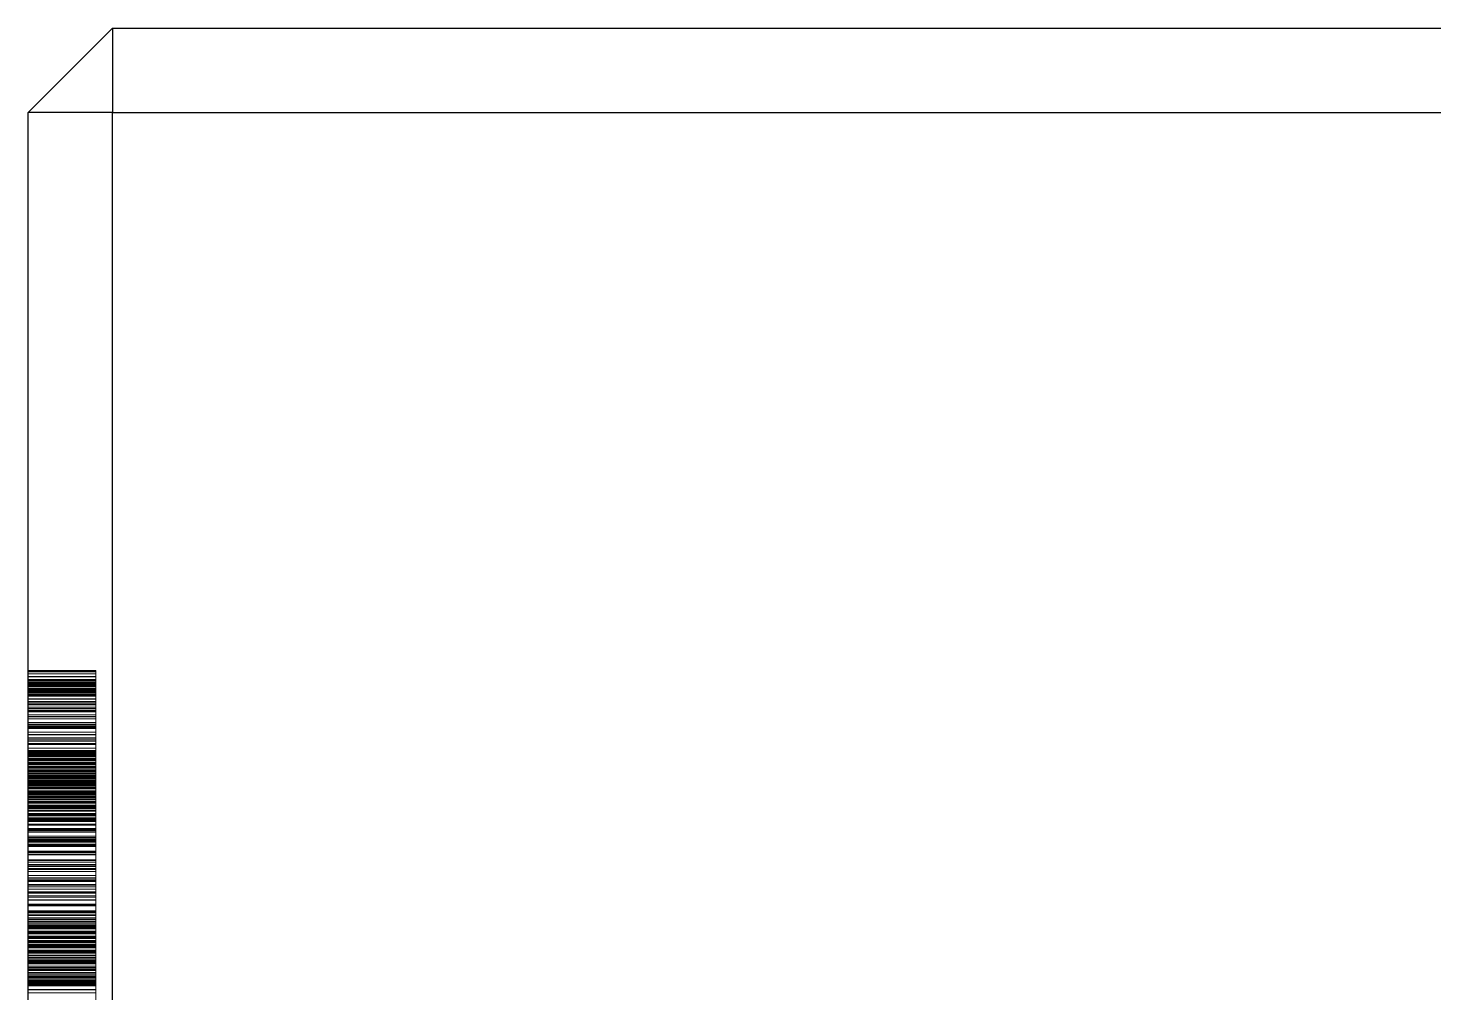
# Model space of a CAD drawing. Header units: millimetres. Extents: x 7 to 422, y 36 to 182.
# Drawn here: x 7 to 11.157, y 126.812 to 129.667 of the extents above; entities that cross this region are included whole.
import ezdxf

# ---------------------------------------------------------------- set-up
doc = ezdxf.new("R2010")
doc.units = ezdxf.units.MM
doc.header["$LTSCALE"] = 0.666667
doc.linetypes.add('DASHED', pattern=[1.524, 1.27, -0.254])
doc.layers.add('HIDDEN', color=7, linetype='DASHED', lineweight=13)
doc.layers.add('VISIBLE', color=7, linetype='CONTINUOUS', lineweight=25)

msp = doc.modelspace()

# ---------------------------------------------------------------- linework, layer by layer
at = {"layer": 'HIDDEN'}
for p, q in [((7, 127.76667), (7, 127.76548)), ((7, 127.76553), (7, 127.76667)), ((7, 127.76667), (7.2, 127.76667)), ((7, 127.76213), (7, 127.76553)), ((7, 127.76553), (7.2, 127.76553)), ((7, 127.76548), (7, 127.76191)), ((7, 127.76548), (7.2, 127.76548)), ((7, 127.75647), (7, 127.76213)), ((7, 127.76213), (7.2, 127.76213)), ((7, 127.76191), (7, 127.75596)), ((7, 127.76191), (7.2, 127.76191)), ((7, 127.74854), (7, 127.75647)), ((7, 127.75647), (7.2, 127.75647)), ((7, 127.75596), (7, 127.74763)), ((7, 127.75596), (7.2, 127.75596)), ((7, 127.73834), (7, 127.74854)), ((7, 127.74854), (7.2, 127.74854)), ((7, 127.74763), (7, 127.73693)), ((7, 127.74763), (7.2, 127.74763)), ((7.2, 127.76667), (7.2, 127.76553)), ((7.2, 127.76548), (7.2, 127.76667)), ((7.2, 127.76553), (7.2, 127.76213)), ((7.2, 127.76191), (7.2, 127.76548)), ((7.2, 127.76213), (7.2, 127.75647)), ((7.2, 127.75596), (7.2, 127.76191)), ((7.2, 127.75647), (7.2, 127.74854)), ((7.2, 127.74763), (7.2, 127.75596)), ((7.2, 127.74854), (7.2, 127.73834)), ((7.2, 127.73693), (7.2, 127.74763)), ((7, 127.73911), (7, 127.73795)), ((7, 127.73686), (7, 127.73911)), ((7, 127.73911), (7, 125.60437)), ((7, 127.70453), (7, 127.73911)), ((7, 127.73911), (7.2, 127.73911)), ((7, 127.72588), (7, 127.73834)), ((7, 127.73834), (7.2, 127.73834)), ((7, 127.73795), (7, 127.73444)), ((7, 127.73795), (7.2, 127.73795)), ((7, 127.73693), (7, 127.72384)), ((7, 127.73693), (7.2, 127.73693)), ((7, 127.73009), (7, 127.73686)), ((7, 127.73686), (7.2, 127.73686)), ((7, 127.73444), (7, 127.72861)), ((7, 127.73444), (7.2, 127.73444)), ((7, 127.73041), (7, 125.85526)), ((7, 125.60437), (7, 127.73041)), ((7, 127.73041), (7, 127.7294)), ((7, 127.73041), (7.2, 127.73041)), ((7, 127.72502), (7, 127.73009)), ((7, 127.73009), (7.2, 127.73009)), ((7, 127.7294), (7, 127.72638)), ((7, 127.7294), (7.2, 127.7294)), ((7, 127.72861), (7, 127.72044)), ((7, 127.72861), (7.2, 127.72861)), ((7, 127.72638), (7, 127.72134)), ((7, 127.72638), (7.2, 127.72638)), ((7, 127.71115), (7, 127.72588)), ((7, 127.72588), (7.2, 127.72588)), ((7, 127.71882), (7, 127.72502)), ((7, 127.72502), (7.2, 127.72502)), ((7, 127.72384), (7, 127.70837)), ((7, 127.72384), (7.2, 127.72384)), ((7, 127.72134), (7, 127.71428)), ((7, 127.72134), (7.2, 127.72134)), ((7, 127.72044), (7, 127.70994)), ((7, 127.72044), (7.2, 127.72044)), ((7, 127.71149), (7, 127.71882)), ((7, 127.71882), (7.2, 127.71882)), ((7, 127.71428), (7, 127.7052)), ((7, 127.71428), (7.2, 127.71428)), ((7, 127.70304), (7, 127.71149)), ((7, 127.71149), (7.2, 127.71149)), ((7, 127.69416), (7, 127.71115)), ((7, 127.71115), (7.2, 127.71115)), ((7, 127.70994), (7, 127.6971)), ((7, 127.70994), (7.2, 127.70994)), ((7, 127.70837), (7, 127.69053)), ((7, 127.70837), (7.2, 127.70837)), ((7.2, 127.73795), (7.2, 127.73911)), ((7.2, 127.73911), (7.2, 127.73686)), ((7.2, 125.60437), (7.2, 127.73911)), ((7.2, 127.73911), (7.2, 127.70453)), ((7.2, 127.73834), (7.2, 127.72588)), ((7.2, 127.73444), (7.2, 127.73795)), ((7.2, 127.72384), (7.2, 127.73693)), ((7.2, 127.73686), (7.2, 127.73009)), ((7.2, 127.72861), (7.2, 127.73444)), ((7.2, 127.73041), (7.2, 125.60437)), ((7.2, 125.85526), (7.2, 127.73041)), ((7.2, 127.7294), (7.2, 127.73041)), ((7.2, 127.73009), (7.2, 127.72502)), ((7.2, 127.72638), (7.2, 127.7294)), ((7.2, 127.72044), (7.2, 127.72861)), ((7.2, 127.72134), (7.2, 127.72638)), ((7.2, 127.72588), (7.2, 127.71115)), ((7.2, 127.72502), (7.2, 127.71882)), ((7.2, 127.70837), (7.2, 127.72384)), ((7.2, 127.71428), (7.2, 127.72134)), ((7.2, 127.70994), (7.2, 127.72044)), ((7.2, 127.71882), (7.2, 127.71149)), ((7.2, 127.7052), (7.2, 127.71428)), ((7.2, 127.71149), (7.2, 127.70304)), ((7.2, 127.71115), (7.2, 127.69416)), ((7.2, 127.6971), (7.2, 127.70994)), ((7.2, 127.69053), (7.2, 127.70837)), ((7, 127.7052), (7, 127.69411)), ((7, 127.7052), (7.2, 127.7052)), ((7, 127.66968), (7, 127.70453)), ((7, 127.70453), (7.2, 127.70453)), ((7, 127.69346), (7, 127.70304)), ((7, 127.70304), (7.2, 127.70304)), ((7, 127.70141), (7, 127.45197)), ((7, 126.60938), (7, 127.70141)), ((7, 127.70141), (7.2, 127.70141)), ((7, 127.6971), (7, 127.68193)), ((7, 127.6971), (7.2, 127.6971)), ((7, 127.67497), (7, 127.69416)), ((7, 127.69416), (7.2, 127.69416)), ((7, 127.69411), (7, 127.681)), ((7, 127.69411), (7.2, 127.69411)), ((7, 127.68275), (7, 127.69346)), ((7, 127.69346), (7.2, 127.69346)), ((7, 127.69053), (7, 127.67037)), ((7, 127.69053), (7.2, 127.69053)), ((7, 127.67091), (7, 127.68275)), ((7, 127.68275), (7.2, 127.68275)), ((7, 127.68193), (7, 127.66443)), ((7, 127.68193), (7.2, 127.68193)), ((7, 127.681), (7, 127.66588)), ((7, 127.681), (7.2, 127.681)), ((7, 127.65368), (7, 127.67497)), ((7, 127.67497), (7.2, 127.67497)), ((7, 127.65794), (7, 127.67091)), ((7, 127.67091), (7.2, 127.67091)), ((7, 127.67037), (7, 127.64797)), ((7, 127.67037), (7.2, 127.67037)), ((7, 127.63456), (7, 127.66968)), ((7, 127.66968), (7.2, 127.66968)), ((7, 127.66588), (7, 127.64865)), ((7, 127.66588), (7.2, 127.66588)), ((7, 127.66443), (7, 127.6449)), ((7, 127.66443), (7.2, 127.66443)), ((7.2, 127.69411), (7.2, 127.7052)), ((7.2, 127.70453), (7.2, 127.66968)), ((7.2, 127.70304), (7.2, 127.69346)), ((7.2, 127.70141), (7.2, 126.60938)), ((7.2, 127.45197), (7.2, 127.70141)), ((7.2, 127.68193), (7.2, 127.6971)), ((7.2, 127.69416), (7.2, 127.67497)), ((7.2, 127.681), (7.2, 127.69411)), ((7.2, 127.69346), (7.2, 127.68275)), ((7.2, 127.67037), (7.2, 127.69053)), ((7.2, 127.68275), (7.2, 127.67091)), ((7.2, 127.66443), (7.2, 127.68193)), ((7.2, 127.66588), (7.2, 127.681)), ((7.2, 127.67497), (7.2, 127.65368)), ((7.2, 127.67091), (7.2, 127.65794)), ((7.2, 127.64797), (7.2, 127.67037)), ((7.2, 127.66968), (7.2, 127.63456)), ((7.2, 127.64865), (7.2, 127.66588)), ((7.2, 127.6449), (7.2, 127.66443)), ((7, 127.64385), (7, 127.65794)), ((7, 127.65794), (7.2, 127.65794)), ((7, 127.63029), (7, 127.65368)), ((7, 127.65368), (7.2, 127.65368)), ((7, 127.64865), (7, 127.62926)), ((7, 127.64865), (7.2, 127.64865)), ((7, 127.64797), (7, 127.62333)), ((7, 127.64797), (7.2, 127.64797)), ((7, 127.6449), (7, 127.62368)), ((7, 127.6449), (7.2, 127.6449)), ((7, 127.62863), (7, 127.64385)), ((7, 127.64385), (7.2, 127.64385)), ((7, 127.59917), (7, 127.63456)), ((7, 127.63456), (7.2, 127.63456)), ((7, 127.60478), (7, 127.63029)), ((7, 127.63029), (7.2, 127.63029)), ((7, 127.62926), (7, 127.60769)), ((7, 127.62926), (7.2, 127.62926)), ((7, 127.61229), (7, 127.62863)), ((7, 127.62863), (7.2, 127.62863)), ((7, 127.62368), (7, 127.60076)), ((7, 127.62368), (7.2, 127.62368)), ((7, 127.62333), (7, 127.59645)), ((7, 127.62333), (7.2, 127.62333)), ((7.2, 127.65794), (7.2, 127.64385)), ((7.2, 127.65368), (7.2, 127.63029)), ((7.2, 127.62926), (7.2, 127.64865)), ((7.2, 127.62333), (7.2, 127.64797)), ((7.2, 127.62368), (7.2, 127.6449)), ((7.2, 127.64385), (7.2, 127.62863)), ((7.2, 127.63456), (7.2, 127.59917)), ((7.2, 127.63029), (7.2, 127.60478)), ((7.2, 127.60769), (7.2, 127.62926)), ((7.2, 127.62863), (7.2, 127.61229)), ((7.2, 127.60076), (7.2, 127.62368)), ((7.2, 127.59645), (7.2, 127.62333)), ((7, 127.59481), (7, 127.61229)), ((7, 127.61229), (7.2, 127.61229)), ((7, 127.60769), (7, 127.58394)), ((7, 127.60769), (7.2, 127.60769)), ((7, 127.57717), (7, 127.60478)), ((7, 127.60478), (7.2, 127.60478)), ((7, 127.60076), (7, 127.57614)), ((7, 127.60076), (7.2, 127.60076)), ((7, 127.5635), (7, 127.59917)), ((7, 127.59917), (7.2, 127.59917)), ((7, 127.59645), (7, 127.56732)), ((7, 127.59645), (7.2, 127.59645)), ((7, 127.57632), (7, 127.59481)), ((7, 127.59481), (7.2, 127.59481)), ((7, 127.58394), (7, 127.55801)), ((7, 127.58394), (7.2, 127.58394)), ((7.2, 127.61229), (7.2, 127.59481)), ((7.2, 127.58394), (7.2, 127.60769)), ((7.2, 127.60478), (7.2, 127.57717)), ((7.2, 127.57614), (7.2, 127.60076)), ((7.2, 127.59917), (7.2, 127.5635)), ((7.2, 127.56732), (7.2, 127.59645)), ((7.2, 127.59481), (7.2, 127.57632)), ((7.2, 127.55801), (7.2, 127.58394)), ((7, 127.54746), (7, 127.57717)), ((7, 127.57717), (7.2, 127.57717)), ((7, 127.55689), (7, 127.57632)), ((7, 127.57632), (7.2, 127.57632)), ((7, 127.57614), (7, 127.54982)), ((7, 127.57614), (7.2, 127.57614)), ((7, 127.56732), (7, 127.53594)), ((7, 127.56732), (7.2, 127.56732)), ((7, 127.52756), (7, 127.5635)), ((7, 127.5635), (7.2, 127.5635)), ((7, 127.55801), (7, 127.52992)), ((7, 127.55801), (7.2, 127.55801)), ((7, 127.53655), (7, 127.55689)), ((7, 127.55689), (7.2, 127.55689)), ((7, 127.54982), (7, 127.5218)), ((7, 127.54982), (7.2, 127.54982)), ((7, 127.51563), (7, 127.54746)), ((7, 127.54746), (7.2, 127.54746)), ((7.2, 127.57717), (7.2, 127.54746)), ((7.2, 127.57632), (7.2, 127.55689)), ((7.2, 127.54982), (7.2, 127.57614)), ((7.2, 127.53594), (7.2, 127.56732)), ((7.2, 127.5635), (7.2, 127.52756)), ((7.2, 127.52992), (7.2, 127.55801)), ((7.2, 127.55689), (7.2, 127.53655)), ((7.2, 127.5218), (7.2, 127.54982)), ((7.2, 127.54746), (7.2, 127.51563)), ((7, 127.51528), (7, 127.53655)), ((7, 127.53655), (7.2, 127.53655)), ((7, 127.53594), (7, 127.50233)), ((7, 127.53594), (7.2, 127.53594)), ((7, 127.52992), (7, 127.49964)), ((7, 127.52992), (7.2, 127.52992)), ((7, 127.49135), (7, 127.52756)), ((7, 127.52756), (7.2, 127.52756)), ((7, 127.52448), (7, 127.52298)), ((7, 127.52301), (7, 127.52448)), ((7, 127.52448), (7.2, 127.52448)), ((7, 127.51859), (7, 127.52301)), ((7, 127.52301), (7.2, 127.52301)), ((7, 127.52298), (7, 127.5185)), ((7, 127.52298), (7.2, 127.52298)), ((7, 127.5218), (7, 127.49209)), ((7, 127.5218), (7.2, 127.5218)), ((7, 127.51868), (7, 127.51722)), ((7, 127.51707), (7, 127.51868)), ((7, 127.51868), (7.2, 127.51868)), ((7, 127.51122), (7, 127.51859)), ((7, 127.51859), (7.2, 127.51859)), ((7, 127.5185), (7, 127.51102)), ((7, 127.5185), (7.2, 127.5185)), ((7, 127.51722), (7, 127.51283)), ((7, 127.51722), (7.2, 127.51722)), ((7, 127.51224), (7, 127.51707)), ((7, 127.51707), (7.2, 127.51707)), ((7, 127.4817), (7, 127.51563)), ((7, 127.51563), (7.2, 127.51563)), ((7, 127.49309), (7, 127.51528)), ((7, 127.51528), (7.2, 127.51528)), ((7, 127.51283), (7, 127.50552)), ((7, 127.51283), (7.2, 127.51283)), ((7, 127.5042), (7, 127.51224)), ((7, 127.51224), (7.2, 127.51224)), ((7, 127.50091), (7, 127.51122)), ((7, 127.51122), (7.2, 127.51122)), ((7, 127.51102), (7, 127.50055)), ((7, 127.51102), (7.2, 127.51102)), ((7, 127.50552), (7, 127.49529)), ((7, 127.50552), (7.2, 127.50552)), ((7, 127.49294), (7, 127.5042)), ((7, 127.5042), (7.2, 127.5042)), ((7, 127.50233), (7, 127.46647)), ((7, 127.50233), (7.2, 127.50233)), ((7, 127.48766), (7, 127.50091)), ((7, 127.50091), (7.2, 127.50091)), ((7, 127.50055), (7, 127.48709)), ((7, 127.50055), (7.2, 127.50055)), ((7, 127.49964), (7, 127.46719)), ((7, 127.49964), (7.2, 127.49964)), ((7.2, 127.53655), (7.2, 127.51528)), ((7.2, 127.50233), (7.2, 127.53594)), ((7.2, 127.49964), (7.2, 127.52992)), ((7.2, 127.52756), (7.2, 127.49135)), ((7.2, 127.52448), (7.2, 127.52301)), ((7.2, 127.52298), (7.2, 127.52448)), ((7.2, 127.52301), (7.2, 127.51859)), ((7.2, 127.5185), (7.2, 127.52298)), ((7.2, 127.49209), (7.2, 127.5218)), ((7.2, 127.51722), (7.2, 127.51868)), ((7.2, 127.51868), (7.2, 127.51707)), ((7.2, 127.51859), (7.2, 127.51122)), ((7.2, 127.51102), (7.2, 127.5185)), ((7.2, 127.51283), (7.2, 127.51722)), ((7.2, 127.51707), (7.2, 127.51224)), ((7.2, 127.51563), (7.2, 127.4817)), ((7.2, 127.51528), (7.2, 127.49309)), ((7.2, 127.50552), (7.2, 127.51283)), ((7.2, 127.51224), (7.2, 127.5042)), ((7.2, 127.51122), (7.2, 127.50091)), ((7.2, 127.50055), (7.2, 127.51102)), ((7.2, 127.49529), (7.2, 127.50552)), ((7.2, 127.5042), (7.2, 127.49294)), ((7.2, 127.46647), (7.2, 127.50233)), ((7.2, 127.50091), (7.2, 127.48766)), ((7.2, 127.48709), (7.2, 127.50055)), ((7.2, 127.46719), (7.2, 127.49964)), ((7, 127.49529), (7, 127.48214)), ((7, 127.49529), (7.2, 127.49529)), ((7, 127.46997), (7, 127.49309)), ((7, 127.49309), (7.2, 127.49309)), ((7, 127.47846), (7, 127.49294)), ((7, 127.49294), (7.2, 127.49294)), ((7, 127.49209), (7, 127.46067)), ((7, 127.49209), (7.2, 127.49209)), ((7, 127.45487), (7, 127.49135)), ((7, 127.49135), (7.2, 127.49135)), ((7, 127.47145), (7, 127.48766)), ((7, 127.48766), (7.2, 127.48766)), ((7, 127.48709), (7, 127.47064)), ((7, 127.48709), (7.2, 127.48709)), ((7, 127.48214), (7, 127.46606)), ((7, 127.48214), (7.2, 127.48214)), ((7, 127.44638), (7, 127.4817)), ((7, 127.4817), (7.2, 127.4817)), ((7, 127.47952), (7, 126.83707)), ((7, 127.47952), (7.2, 127.47952)), ((7, 127.47766), (7, 127.47952)), ((7, 127.46076), (7, 127.47846)), ((7, 127.47846), (7.2, 127.47846)), ((7, 127.47766), (7.2, 127.47766)), ((7, 127.47209), (7, 127.47766)), ((7, 127.47209), (7.2, 127.47209)), ((7, 127.46791), (7, 127.47209)), ((7, 127.45231), (7, 127.47145)), ((7, 127.47145), (7.2, 127.47145)), ((7, 127.47064), (7, 127.4512)), ((7, 127.47064), (7.2, 127.47064)), ((7, 127.44593), (7, 127.46997)), ((7, 127.46997), (7.2, 127.46997)), ((7, 127.46791), (7.2, 127.46791)), ((7, 127.4628), (7, 127.46791)), ((7, 127.46719), (7, 127.43346)), ((7, 127.46719), (7.2, 127.46719)), ((7, 127.46647), (7, 127.42888)), ((7, 127.46647), (7.2, 127.46647)), ((7, 127.46606), (7, 127.44706)), ((7, 127.46606), (7.2, 127.46606)), ((7, 127.4628), (7.2, 127.4628)), ((7, 127.45676), (7, 127.4628)), ((7, 127.43984), (7, 127.46076)), ((7, 127.46076), (7.2, 127.46076)), ((7, 127.46067), (7, 127.42815)), ((7, 127.46067), (7.2, 127.46067)), ((7, 127.45676), (7.2, 127.45676)), ((7, 127.44979), (7, 127.45676)), ((7.2, 127.48214), (7.2, 127.49529)), ((7.2, 127.49309), (7.2, 127.46997)), ((7.2, 127.49294), (7.2, 127.47846)), ((7.2, 127.46067), (7.2, 127.49209)), ((7.2, 127.49135), (7.2, 127.45487)), ((7.2, 127.48766), (7.2, 127.47145)), ((7.2, 127.47064), (7.2, 127.48709)), ((7.2, 127.46606), (7.2, 127.48214)), ((7.2, 127.4817), (7.2, 127.44638)), ((7.2, 126.83707), (7.2, 127.47952)), ((7.2, 127.47952), (7.2, 127.47766)), ((7.2, 127.47846), (7.2, 127.46076)), ((7.2, 127.47766), (7.2, 127.47209)), ((7.2, 127.47209), (7.2, 127.46791)), ((7.2, 127.47145), (7.2, 127.45231)), ((7.2, 127.4512), (7.2, 127.47064)), ((7.2, 127.46997), (7.2, 127.44593)), ((7.2, 127.46791), (7.2, 127.4628)), ((7.2, 127.43346), (7.2, 127.46719)), ((7.2, 127.42888), (7.2, 127.46647)), ((7.2, 127.44706), (7.2, 127.46606)), ((7.2, 127.4628), (7.2, 127.45676)), ((7.2, 127.46076), (7.2, 127.43984)), ((7.2, 127.42815), (7.2, 127.46067)), ((7.2, 127.45676), (7.2, 127.44979)), ((7, 127.41893), (7, 127.45487)), ((7, 127.45487), (7.2, 127.45487)), ((7, 127.43021), (7, 127.45231)), ((7, 127.45231), (7.2, 127.45231)), ((7, 127.45197), (7, 126.88058)), ((7, 127.45197), (7.2, 127.45197)), ((7, 127.4512), (7, 127.42876)), ((7, 127.4512), (7.2, 127.4512)), ((7, 127.44979), (7.2, 127.44979)), ((7, 127.44157), (7, 127.44979)), ((7, 127.44706), (7, 127.43646)), ((7, 127.44706), (7.2, 127.44706)), ((7, 127.41041), (7, 127.44638)), ((7, 127.44638), (7.2, 127.44638)), ((7, 127.42097), (7, 127.44593)), ((7, 127.44593), (7.2, 127.44593)), ((7, 127.44157), (7.2, 127.44157)), ((7, 127.43175), (7, 127.44157)), ((7, 127.41571), (7, 127.43984)), ((7, 127.43984), (7.2, 127.43984)), ((7, 127.43646), (7, 127.42514)), ((7, 127.43646), (7.2, 127.43646)), ((7, 127.43346), (7, 127.39935)), ((7, 127.43346), (7.2, 127.43346)), ((7, 127.43175), (7.2, 127.43175)), ((7, 127.42036), (7, 127.43175)), ((7, 127.40588), (7, 127.43021)), ((7, 127.43021), (7.2, 127.43021)), ((7, 127.42888), (7, 127.39006)), ((7, 127.42888), (7.2, 127.42888)), ((7, 127.42876), (7, 127.40334)), ((7, 127.42876), (7.2, 127.42876)), ((7, 127.42815), (7, 127.39514)), ((7, 127.42815), (7.2, 127.42815)), ((7, 127.42514), (7, 127.40115)), ((7, 127.42514), (7.2, 127.42514)), ((7, 127.39508), (7, 127.42097)), ((7, 127.42097), (7.2, 127.42097)), ((7, 127.42036), (7.2, 127.42036)), ((7, 127.40737), (7, 127.42036)), ((7, 127.38435), (7, 127.41893)), ((7, 127.41893), (7.2, 127.41893)), ((7, 127.38843), (7, 127.41571)), ((7, 127.41571), (7.2, 127.41571)), ((7.2, 127.45487), (7.2, 127.41893)), ((7.2, 127.45231), (7.2, 127.43021)), ((7.2, 126.88058), (7.2, 127.45197)), ((7.2, 127.42876), (7.2, 127.4512)), ((7.2, 127.44979), (7.2, 127.44157)), ((7.2, 127.43646), (7.2, 127.44706)), ((7.2, 127.44638), (7.2, 127.41041)), ((7.2, 127.44593), (7.2, 127.42097)), ((7.2, 127.44157), (7.2, 127.43175)), ((7.2, 127.43984), (7.2, 127.41571)), ((7.2, 127.42514), (7.2, 127.43646)), ((7.2, 127.39935), (7.2, 127.43346)), ((7.2, 127.43175), (7.2, 127.42036)), ((7.2, 127.43021), (7.2, 127.40588)), ((7.2, 127.39006), (7.2, 127.42888)), ((7.2, 127.40334), (7.2, 127.42876)), ((7.2, 127.39514), (7.2, 127.42815)), ((7.2, 127.40115), (7.2, 127.42514)), ((7.2, 127.42097), (7.2, 127.39508)), ((7.2, 127.42036), (7.2, 127.40737)), ((7.2, 127.41893), (7.2, 127.38435)), ((7.2, 127.41571), (7.2, 127.38843)), ((7, 127.37378), (7, 127.41041)), ((7, 127.41041), (7.2, 127.41041)), ((7, 127.40737), (7.2, 127.40737)), ((7, 127.3928), (7, 127.40737)), ((7, 127.38), (7, 127.40588)), ((7, 127.40588), (7.2, 127.40588)), ((7, 127.40334), (7, 127.37492)), ((7, 127.40334), (7.2, 127.40334)), ((7, 127.40115), (7, 127.37597)), ((7, 127.40115), (7.2, 127.40115)), ((7, 127.39935), (7, 127.36485)), ((7, 127.39935), (7.2, 127.39935)), ((7, 127.39514), (7, 127.36162)), ((7, 127.39514), (7.2, 127.39514)), ((7, 127.36827), (7, 127.39508)), ((7, 127.39508), (7.2, 127.39508)), ((7, 127.3928), (7.2, 127.3928)), ((7, 127.37665), (7, 127.3928)), ((7, 127.39006), (7, 127.35002)), ((7, 127.39006), (7.2, 127.39006)), ((7, 127.35806), (7, 127.38843)), ((7, 127.38843), (7.2, 127.38843)), ((7, 127.35113), (7, 127.38435)), ((7, 127.38435), (7.2, 127.38435)), ((7, 127.35258), (7, 127.38)), ((7, 127.38), (7.2, 127.38)), ((7, 127.37665), (7.2, 127.37665)), ((7, 127.3589), (7, 127.37665)), ((7, 127.37597), (7, 127.34958)), ((7, 127.37597), (7.2, 127.37597)), ((7, 127.37492), (7, 127.34352)), ((7, 127.37492), (7.2, 127.37492)), ((7, 127.33649), (7, 127.37378)), ((7, 127.37378), (7.2, 127.37378)), ((7.2, 127.41041), (7.2, 127.37378)), ((7.2, 127.40737), (7.2, 127.3928)), ((7.2, 127.40588), (7.2, 127.38)), ((7.2, 127.37492), (7.2, 127.40334)), ((7.2, 127.37597), (7.2, 127.40115)), ((7.2, 127.36485), (7.2, 127.39935)), ((7.2, 127.36162), (7.2, 127.39514)), ((7.2, 127.39508), (7.2, 127.36827)), ((7.2, 127.3928), (7.2, 127.37665)), ((7.2, 127.35002), (7.2, 127.39006)), ((7.2, 127.38843), (7.2, 127.35806)), ((7.2, 127.38435), (7.2, 127.35113)), ((7.2, 127.38), (7.2, 127.35258)), ((7.2, 127.37665), (7.2, 127.3589)), ((7.2, 127.34958), (7.2, 127.37597)), ((7.2, 127.34352), (7.2, 127.37492)), ((7.2, 127.37378), (7.2, 127.33649)), ((7, 127.34054), (7, 127.36827)), ((7, 127.36827), (7.2, 127.36827)), ((7, 127.36485), (7, 127.32997)), ((7, 127.36485), (7.2, 127.36485)), ((7, 127.36162), (7, 127.32761)), ((7, 127.36162), (7.2, 127.36162)), ((7, 127.3589), (7.2, 127.3589)), ((7, 127.33957), (7, 127.3589)), ((7, 127.32462), (7, 127.35806)), ((7, 127.35806), (7.2, 127.35806)), ((7, 127.32362), (7, 127.35258)), ((7, 127.35258), (7.2, 127.35258)), ((7, 127.31927), (7, 127.35113)), ((7, 127.35113), (7.2, 127.35113)), ((7, 127.35002), (7, 127.30876)), ((7, 127.35002), (7.2, 127.35002)), ((7, 127.34958), (7, 127.32199)), ((7, 127.34958), (7.2, 127.34958)), ((7, 127.34352), (7, 127.30912)), ((7, 127.34352), (7.2, 127.34352)), ((7, 127.31188), (7, 127.34054)), ((7, 127.34054), (7.2, 127.34054)), ((7, 127.33957), (7.2, 127.33957)), ((7, 127.31906), (7, 127.33957)), ((7, 127.29855), (7, 127.33649)), ((7, 127.33649), (7.2, 127.33649)), ((7.2, 127.36827), (7.2, 127.34054)), ((7.2, 127.32997), (7.2, 127.36485)), ((7.2, 127.32761), (7.2, 127.36162)), ((7.2, 127.3589), (7.2, 127.33957)), ((7.2, 127.35806), (7.2, 127.32462)), ((7.2, 127.35258), (7.2, 127.32362)), ((7.2, 127.35113), (7.2, 127.31927)), ((7.2, 127.30876), (7.2, 127.35002)), ((7.2, 127.32199), (7.2, 127.34958)), ((7.2, 127.30912), (7.2, 127.34352)), ((7.2, 127.34054), (7.2, 127.31188)), ((7.2, 127.33957), (7.2, 127.31906)), ((7.2, 127.33649), (7.2, 127.29855)), ((7, 127.32997), (7, 127.2947)), ((7, 127.32997), (7.2, 127.32997)), ((7, 127.32761), (7, 127.2931)), ((7, 127.32761), (7.2, 127.32761)), ((7, 127.28809), (7, 127.32462)), ((7, 127.32462), (7.2, 127.32462)), ((7, 127.29312), (7, 127.32362)), ((7, 127.32362), (7.2, 127.32362)), ((7, 127.32199), (7, 127.2932)), ((7, 127.32199), (7.2, 127.32199)), ((7, 127.28877), (7, 127.31927)), ((7, 127.31927), (7.2, 127.31927)), ((7, 127.31906), (7.2, 127.31906)), ((7, 127.29774), (7, 127.31906)), ((7, 127.2518), (7, 127.31188)), ((7, 127.31188), (7.2, 127.31188)), ((7, 127.30912), (7, 127.27173)), ((7, 127.30912), (7.2, 127.30912)), ((7, 127.30876), (7, 127.26627)), ((7, 127.30876), (7.2, 127.30876)), ((7, 127.25995), (7, 127.29855)), ((7, 127.29855), (7.2, 127.29855)), ((7, 127.29774), (7.2, 127.29774)), ((7, 127.27564), (7, 127.29774)), ((7, 127.2947), (7, 127.25904)), ((7, 127.2947), (7.2, 127.2947)), ((7, 127.2932), (7, 127.26321)), ((7, 127.2932), (7.2, 127.2932)), ((7, 127.26108), (7, 127.29312)), ((7, 127.29312), (7.2, 127.29312)), ((7, 127.2931), (7, 127.25809)), ((7, 127.2931), (7.2, 127.2931)), ((7.2, 127.2947), (7.2, 127.32997)), ((7.2, 127.2931), (7.2, 127.32761)), ((7.2, 127.32462), (7.2, 127.28809)), ((7.2, 127.32362), (7.2, 127.29312)), ((7.2, 127.2932), (7.2, 127.32199)), ((7.2, 127.31927), (7.2, 127.28877)), ((7.2, 127.31906), (7.2, 127.29774)), ((7.2, 127.31188), (7.2, 127.2518)), ((7.2, 127.27173), (7.2, 127.30912)), ((7.2, 127.26627), (7.2, 127.30876)), ((7.2, 127.29855), (7.2, 127.25995)), ((7.2, 127.29774), (7.2, 127.27564)), ((7.2, 127.25904), (7.2, 127.2947)), ((7.2, 127.26321), (7.2, 127.2932)), ((7.2, 127.29312), (7.2, 127.26108)), ((7.2, 127.25809), (7.2, 127.2931)), ((7, 127.25963), (7, 127.28877)), ((7, 127.28877), (7.2, 127.28877)), ((7, 127.24848), (7, 127.28809)), ((7, 127.28809), (7.2, 127.28809)), ((7, 127.27564), (7.2, 127.27564)), ((7, 127.25274), (7, 127.27564)), ((7, 127.27173), (7, 127.23135)), ((7, 127.27173), (7.2, 127.27173)), ((7, 127.26779), (7, 127.24531)), ((7, 125.60437), (7, 127.26779)), ((7, 127.26779), (7.2, 127.26779)), ((7, 127.26627), (7, 127.22256)), ((7, 127.26627), (7.2, 127.26627)), ((7, 127.26321), (7, 127.23202)), ((7, 127.26321), (7.2, 127.26321)), ((7, 127.2275), (7, 127.26108)), ((7, 127.26108), (7.2, 127.26108)), ((7, 127.22069), (7, 127.25995)), ((7, 127.25995), (7.2, 127.25995)), ((7, 127.23185), (7, 127.25963)), ((7, 127.25963), (7.2, 127.25963)), ((7, 127.25904), (7, 127.223)), ((7, 127.25904), (7.2, 127.25904)), ((7, 127.25809), (7, 127.22258)), ((7, 127.25809), (7.2, 127.25809)), ((7, 127.25274), (7.2, 127.25274)), ((7, 127.22905), (7, 127.25274)), ((7, 127.18802), (7, 127.2518)), ((7, 127.2518), (7.2, 127.2518)), ((7.2, 127.28877), (7.2, 127.25963)), ((7.2, 127.28809), (7.2, 127.24848)), ((7.2, 127.27564), (7.2, 127.25274)), ((7.2, 127.23135), (7.2, 127.27173)), ((7.2, 127.26779), (7.2, 125.60437)), ((7.2, 127.24531), (7.2, 127.26779)), ((7.2, 127.22256), (7.2, 127.26627)), ((7.2, 127.23202), (7.2, 127.26321)), ((7.2, 127.26108), (7.2, 127.2275)), ((7.2, 127.25995), (7.2, 127.22069)), ((7.2, 127.25963), (7.2, 127.23185)), ((7.2, 127.223), (7.2, 127.25904)), ((7.2, 127.22258), (7.2, 127.25809)), ((7.2, 127.25274), (7.2, 127.22905)), ((7.2, 127.2518), (7.2, 127.18802)), ((7, 127.20579), (7, 127.24848)), ((7, 127.24848), (7.2, 127.24848)), ((7, 127.24531), (7, 127.22283)), ((7, 127.24531), (7.2, 127.24531)), ((7, 127.23202), (7, 127.19963)), ((7, 127.23202), (7.2, 127.23202)), ((7, 127.20543), (7, 127.23185)), ((7, 127.23185), (7.2, 127.23185)), ((7, 127.23135), (7, 127.18798)), ((7, 127.23135), (7.2, 127.23135)), ((7, 127.22905), (7.2, 127.22905)), ((7, 127.20457), (7, 127.22905)), ((7, 127.19238), (7, 127.2275)), ((7, 127.2275), (7.2, 127.2275)), ((7, 127.223), (7, 127.18657)), ((7, 127.223), (7.2, 127.223)), ((7, 127.22283), (7, 127.17787)), ((7, 127.22283), (7.2, 127.22283)), ((7, 127.22258), (7, 127.18657)), ((7, 127.22258), (7.2, 127.22258)), ((7, 127.22256), (7, 127.17762)), ((7, 127.22256), (7.2, 127.22256)), ((7, 127.18077), (7, 127.22069)), ((7, 127.22069), (7.2, 127.22069)), ((7.2, 127.24848), (7.2, 127.20579)), ((7.2, 127.22283), (7.2, 127.24531)), ((7.2, 127.19963), (7.2, 127.23202)), ((7.2, 127.23185), (7.2, 127.20543)), ((7.2, 127.18798), (7.2, 127.23135)), ((7.2, 127.22905), (7.2, 127.20457)), ((7.2, 127.2275), (7.2, 127.19238)), ((7.2, 127.18657), (7.2, 127.223)), ((7.2, 127.17787), (7.2, 127.22283)), ((7.2, 127.18657), (7.2, 127.22258)), ((7.2, 127.17762), (7.2, 127.22256)), ((7.2, 127.22069), (7.2, 127.18077)), ((7, 127.16002), (7, 127.20579)), ((7, 127.20579), (7.2, 127.20579)), ((7, 126.95309), (7, 127.20543)), ((7, 127.20543), (7.2, 127.20543)), ((7, 127.20457), (7.2, 127.20457)), ((7, 127.17929), (7, 127.20457)), ((7, 127.19963), (7, 127.17162)), ((7, 127.19963), (7.2, 127.19963)), ((7, 127.14853), (7, 127.19238)), ((7, 127.19238), (7.2, 127.19238)), ((7, 127.14162), (7, 127.18802)), ((7, 127.18802), (7.2, 127.18802)), ((7, 127.18798), (7, 127.14162)), ((7, 127.18798), (7.2, 127.18798)), ((7, 127.18657), (7, 127.15252)), ((7, 127.18657), (7, 127.15274)), ((7, 127.18657), (7.2, 127.18657)), ((7, 127.1446), (7, 127.18077)), ((7, 127.18077), (7.2, 127.18077)), ((7, 127.17929), (7.2, 127.17929)), ((7, 127.15322), (7, 127.17929)), ((7, 127.17787), (7, 127.13292)), ((7, 127.17787), (7.2, 127.17787)), ((7, 127.17762), (7, 127.13147)), ((7, 127.17762), (7.2, 127.17762)), ((7, 127.17162), (7, 127.14488)), ((7, 127.17162), (7.2, 127.17162)), ((7.2, 127.20579), (7.2, 127.16002)), ((7.2, 127.20543), (7.2, 126.95309)), ((7.2, 127.20457), (7.2, 127.17929)), ((7.2, 127.17162), (7.2, 127.19963)), ((7.2, 127.19238), (7.2, 127.14853)), ((7.2, 127.18802), (7.2, 127.14162)), ((7.2, 127.14162), (7.2, 127.18798)), ((7.2, 127.15252), (7.2, 127.18657)), ((7.2, 127.15274), (7.2, 127.18657)), ((7.2, 127.18077), (7.2, 127.1446)), ((7.2, 127.17929), (7.2, 127.15322)), ((7.2, 127.13292), (7.2, 127.17787)), ((7.2, 127.13147), (7.2, 127.17762)), ((7.2, 127.14488), (7.2, 127.17162)), ((7, 127.11116), (7, 127.16002)), ((7, 127.16002), (7.2, 127.16002)), ((7, 127.15322), (7.2, 127.15322)), ((7, 127.12589), (7, 127.15322)), ((7, 127.15274), (7, 127.11941)), ((7, 127.15274), (7.2, 127.15274)), ((7, 127.15252), (7, 127.11923)), ((7, 127.15252), (7.2, 127.15252)), ((7, 127.10763), (7, 127.14853)), ((7, 127.14853), (7.2, 127.14853)), ((7, 127.14488), (7, 127.11941)), ((7, 127.14488), (7.2, 127.14488)), ((7, 127.1093), (7, 127.1446)), ((7, 127.1446), (7.2, 127.1446)), ((7, 127.14162), (7.2, 127.14162)), ((7, 127.13292), (7, 127.08796)), ((7, 127.13292), (7.2, 127.13292)), ((7, 127.13147), (7, 127.11116)), ((7, 127.13147), (7.2, 127.13147)), ((7, 127.12589), (7.2, 127.12589)), ((7, 127.09974), (7, 127.12589)), ((7.2, 127.16002), (7.2, 127.11116)), ((7.2, 127.15322), (7.2, 127.12589)), ((7.2, 127.11941), (7.2, 127.15274)), ((7.2, 127.11923), (7.2, 127.15252)), ((7.2, 127.14853), (7.2, 127.10763)), ((7.2, 127.11941), (7.2, 127.14488)), ((7.2, 127.1446), (7.2, 127.1093)), ((7.2, 127.08796), (7.2, 127.13292)), ((7.2, 127.11116), (7.2, 127.13147)), ((7.2, 127.12589), (7.2, 127.09974)), ((7, 127.11941), (7, 127.09521)), ((7, 127.11941), (7, 127.08658)), ((7, 127.11941), (7.2, 127.11941)), ((7, 127.11923), (7, 127.08671)), ((7, 127.11923), (7.2, 127.11923)), ((7, 127.11116), (7.2, 127.11116)), ((7, 127.0749), (7, 127.1093)), ((7, 127.1093), (7.2, 127.1093)), ((7, 127.06967), (7, 127.10763)), ((7, 127.10763), (7.2, 127.10763)), ((7, 127.09974), (7.2, 127.09974)), ((7, 127.07477), (7, 127.09974)), ((7, 127.09521), (7, 127.07228)), ((7, 127.09521), (7.2, 127.09521)), ((7, 127.08796), (7, 127.04581)), ((7, 127.08796), (7.2, 127.08796)), ((7, 127.08671), (7, 127.05497)), ((7, 127.08671), (7.2, 127.08671)), ((7, 127.08658), (7, 127.05424)), ((7, 127.08658), (7.2, 127.08658)), ((7.2, 127.09521), (7.2, 127.11941)), ((7.2, 127.08658), (7.2, 127.11941)), ((7.2, 127.08671), (7.2, 127.11923)), ((7.2, 127.1093), (7.2, 127.0749)), ((7.2, 127.10763), (7.2, 127.06967)), ((7.2, 127.09974), (7.2, 127.07477)), ((7.2, 127.07228), (7.2, 127.09521)), ((7.2, 127.04581), (7.2, 127.08796)), ((7.2, 127.05497), (7.2, 127.08671)), ((7.2, 127.05424), (7.2, 127.08658)), ((7, 127.04137), (7, 127.0749)), ((7, 127.0749), (7.2, 127.0749)), ((7, 127.07477), (7.2, 127.07477)), ((7, 127.05098), (7, 127.07477)), ((7, 127.07228), (7, 127.05062)), ((7, 127.07228), (7.2, 127.07228)), ((7, 127.0518), (7, 127.06967)), ((7, 127.06967), (7.2, 127.06967)), ((7, 127.05497), (7, 127.02399)), ((7, 127.05497), (7.2, 127.05497)), ((7, 127.05424), (7, 127.0224)), ((7, 127.05424), (7.2, 127.05424)), ((7, 127.03466), (7, 127.0518)), ((7, 127.0518), (7.2, 127.0518)), ((7, 127.05098), (7.2, 127.05098)), ((7, 127.02836), (7, 127.05098)), ((7, 127.05062), (7, 127.03022)), ((7, 127.05062), (7.2, 127.05062)), ((7, 127.04581), (7, 127.00928)), ((7, 127.04581), (7.2, 127.04581)), ((7, 127.00873), (7, 127.04137)), ((7, 127.04137), (7.2, 127.04137)), ((7.2, 127.0749), (7.2, 127.04137)), ((7.2, 127.07477), (7.2, 127.05098)), ((7.2, 127.05062), (7.2, 127.07228)), ((7.2, 127.06967), (7.2, 127.0518)), ((7.2, 127.02399), (7.2, 127.05497)), ((7.2, 127.0224), (7.2, 127.05424)), ((7.2, 127.0518), (7.2, 127.03466)), ((7.2, 127.05098), (7.2, 127.02836)), ((7.2, 127.03022), (7.2, 127.05062)), ((7.2, 127.00928), (7.2, 127.04581)), ((7.2, 127.04137), (7.2, 127.00873)), ((7, 127.01826), (7, 127.03466)), ((7, 127.03466), (7.2, 127.03466)), ((7, 127.03022), (7, 127.0111)), ((7, 127.03022), (7.2, 127.03022)), ((7, 127.02836), (7.2, 127.02836)), ((7, 127.00693), (7, 127.02836)), ((7, 127.02399), (7, 126.99378)), ((7, 127.02399), (7.2, 127.02399)), ((7, 127.0224), (7, 126.99107)), ((7, 127.0224), (7.2, 127.0224)), ((7, 127.0026), (7, 127.01826)), ((7, 127.01826), (7.2, 127.01826)), ((7, 127.014), (7, 127.01324)), ((7, 127.01191), (7, 127.014)), ((7, 127.014), (7.2, 127.014)), ((7, 127.01324), (7, 127.01098)), ((7, 127.01324), (7.2, 127.01324)), ((7, 127.00566), (7, 127.01191)), ((7, 127.01191), (7.2, 127.01191)), ((7, 127.0111), (7, 127.00184)), ((7, 127.0111), (7.2, 127.0111)), ((7, 127.01098), (7, 127.00722)), ((7, 127.01098), (7.2, 127.01098)), ((7, 127.00928), (7, 126.97838)), ((7, 127.00928), (7.2, 127.00928)), ((7, 126.97697), (7, 127.00873)), ((7, 127.00873), (7.2, 127.00873)), ((7, 127.00722), (7, 127.00194)), ((7, 127.00722), (7.2, 127.00722)), ((7, 127.00693), (7.2, 127.00693)), ((7, 126.98667), (7, 127.00693)), ((7, 126.99523), (7, 127.00566)), ((7, 127.00566), (7.2, 127.00566)), ((7, 126.98767), (7, 127.0026)), ((7, 127.0026), (7.2, 127.0026)), ((7, 127.00194), (7, 126.99516)), ((7, 127.00194), (7.2, 127.00194)), ((7, 127.00184), (7, 126.99255)), ((7, 127.00184), (7.2, 127.00184)), ((7.2, 127.03466), (7.2, 127.01826)), ((7.2, 127.0111), (7.2, 127.03022)), ((7.2, 127.02836), (7.2, 127.00693)), ((7.2, 126.99378), (7.2, 127.02399)), ((7.2, 126.99107), (7.2, 127.0224)), ((7.2, 127.01826), (7.2, 127.0026)), ((7.2, 127.014), (7.2, 127.01191)), ((7.2, 127.01324), (7.2, 127.014)), ((7.2, 127.01098), (7.2, 127.01324)), ((7.2, 127.01191), (7.2, 127.00566)), ((7.2, 127.00184), (7.2, 127.0111)), ((7.2, 127.00722), (7.2, 127.01098)), ((7.2, 126.97838), (7.2, 127.00928)), ((7.2, 127.00873), (7.2, 126.97697)), ((7.2, 127.00194), (7.2, 127.00722)), ((7.2, 127.00693), (7.2, 126.98667)), ((7.2, 127.00566), (7.2, 126.99523)), ((7.2, 127.0026), (7.2, 126.98767)), ((7.2, 126.99516), (7.2, 127.00194)), ((7.2, 126.99255), (7.2, 127.00184)), ((7, 126.98064), (7, 126.99523)), ((7, 126.99523), (7.2, 126.99523)), ((7, 126.99516), (7, 126.98687)), ((7, 126.99516), (7.2, 126.99516)), ((7, 126.99378), (7, 126.96435)), ((7, 126.99378), (7.2, 126.99378)), ((7, 126.99255), (7, 126.97389)), ((7, 126.99255), (7.2, 126.99255)), ((7, 126.99107), (7, 126.96023)), ((7, 126.99107), (7.2, 126.99107)), ((7, 126.97348), (7, 126.98767)), ((7, 126.98767), (7.2, 126.98767)), ((7, 126.98687), (7, 126.97708)), ((7, 126.98687), (7.2, 126.98687)), ((7, 126.98667), (7.2, 126.98667)), ((7, 126.96759), (7, 126.98667)), ((7, 126.96188), (7, 126.98064)), ((7, 126.98064), (7.2, 126.98064)), ((7, 126.97838), (7, 126.95309)), ((7, 126.97838), (7.2, 126.97838)), ((7, 126.97708), (7, 126.96578)), ((7, 126.97708), (7.2, 126.97708)), ((7, 126.9461), (7, 126.97697)), ((7, 126.97697), (7.2, 126.97697)), ((7, 126.97389), (7, 126.95512)), ((7, 126.97389), (7.2, 126.97389)), ((7, 126.96003), (7, 126.97348)), ((7, 126.97348), (7.2, 126.97348)), ((7, 126.96759), (7.2, 126.96759)), ((7, 126.94976), (7, 126.96759)), ((7, 126.96578), (7, 126.95297)), ((7, 126.96578), (7.2, 126.96578)), ((7, 126.96435), (7, 126.93568)), ((7, 126.96435), (7.2, 126.96435)), ((7, 126.93895), (7, 126.96188)), ((7, 126.96188), (7.2, 126.96188)), ((7, 126.96023), (7, 126.92988)), ((7, 126.96023), (7.2, 126.96023)), ((7, 126.94731), (7, 126.96003)), ((7, 126.96003), (7.2, 126.96003)), ((7.2, 126.99523), (7.2, 126.98064)), ((7.2, 126.98687), (7.2, 126.99516)), ((7.2, 126.96435), (7.2, 126.99378)), ((7.2, 126.97389), (7.2, 126.99255)), ((7.2, 126.96023), (7.2, 126.99107)), ((7.2, 126.98767), (7.2, 126.97348)), ((7.2, 126.97708), (7.2, 126.98687)), ((7.2, 126.98667), (7.2, 126.96759)), ((7.2, 126.98064), (7.2, 126.96188)), ((7.2, 126.95309), (7.2, 126.97838)), ((7.2, 126.96578), (7.2, 126.97708)), ((7.2, 126.97697), (7.2, 126.9461)), ((7.2, 126.95512), (7.2, 126.97389)), ((7.2, 126.97348), (7.2, 126.96003)), ((7.2, 126.96759), (7.2, 126.94976)), ((7.2, 126.95297), (7.2, 126.96578)), ((7.2, 126.93568), (7.2, 126.96435)), ((7.2, 126.96188), (7.2, 126.93895)), ((7.2, 126.92988), (7.2, 126.96023)), ((7.2, 126.96003), (7.2, 126.94731)), ((7, 126.95512), (7, 126.93623)), ((7, 126.95512), (7.2, 126.95512)), ((7, 126.95309), (7.2, 126.95309)), ((7, 126.95297), (7, 126.93865)), ((7, 126.95297), (7.2, 126.95297)), ((7, 126.94976), (7.2, 126.94976)), ((7, 126.93324), (7, 126.94976)), ((7, 126.93533), (7, 126.94731)), ((7, 126.94731), (7.2, 126.94731)), ((7, 126.91611), (7, 126.9461)), ((7, 126.9461), (7.2, 126.9461)), ((7, 126.91185), (7, 126.93895)), ((7, 126.93895), (7.2, 126.93895)), ((7, 126.93865), (7, 126.92283)), ((7, 126.93865), (7.2, 126.93865)), ((7, 126.93623), (7, 126.91723)), ((7, 126.93623), (7.2, 126.93623)), ((7, 126.93568), (7, 126.90813)), ((7, 126.93568), (7.2, 126.93568)), ((7, 126.92408), (7, 126.93533)), ((7, 126.93533), (7.2, 126.93533)), ((7, 126.93324), (7.2, 126.93324)), ((7, 126.91803), (7, 126.93324)), ((7, 126.92988), (7, 126.90052)), ((7, 126.92988), (7.2, 126.92988)), ((7, 126.90369), (7, 126.92408)), ((7, 126.92408), (7.2, 126.92408)), ((7, 126.92283), (7, 126.9055)), ((7, 126.92283), (7.2, 126.92283)), ((7, 126.91803), (7.2, 126.91803)), ((7, 126.90414), (7, 126.91803)), ((7, 126.91723), (7, 126.89811)), ((7, 126.91723), (7.2, 126.91723)), ((7, 126.88716), (7, 126.91611)), ((7, 126.91611), (7.2, 126.91611)), ((7.2, 126.93623), (7.2, 126.95512)), ((7.2, 126.93865), (7.2, 126.95297)), ((7.2, 126.94976), (7.2, 126.93324)), ((7.2, 126.94731), (7.2, 126.93533)), ((7.2, 126.9461), (7.2, 126.91611)), ((7.2, 126.93895), (7.2, 126.91185)), ((7.2, 126.92283), (7.2, 126.93865)), ((7.2, 126.91723), (7.2, 126.93623)), ((7.2, 126.90813), (7.2, 126.93568)), ((7.2, 126.93533), (7.2, 126.92408)), ((7.2, 126.93324), (7.2, 126.91803)), ((7.2, 126.90052), (7.2, 126.92988)), ((7.2, 126.92408), (7.2, 126.90369)), ((7.2, 126.9055), (7.2, 126.92283)), ((7.2, 126.91803), (7.2, 126.90414)), ((7.2, 126.89811), (7.2, 126.91723)), ((7.2, 126.91611), (7.2, 126.88716)), ((7, 126.88058), (7, 126.91185)), ((7, 126.91185), (7.2, 126.91185)), ((7, 126.90813), (7, 126.88203)), ((7, 126.90813), (7.2, 126.90813)), ((7, 126.9055), (7, 126.88667)), ((7, 126.9055), (7.2, 126.9055)), ((7, 126.90414), (7.2, 126.90414)), ((7, 126.89157), (7, 126.90414)), ((7, 126.88601), (7, 126.90369)), ((7, 126.90369), (7.2, 126.90369)), ((7, 126.90052), (7, 126.8726)), ((7, 126.90052), (7.2, 126.90052)), ((7, 126.89811), (7, 126.87889)), ((7, 126.89811), (7.2, 126.89811)), ((7, 126.89157), (7.2, 126.89157)), ((7, 126.8803), (7, 126.89157)), ((7, 126.85941), (7, 126.88716)), ((7, 126.88716), (7.2, 126.88716)), ((7, 126.88667), (7, 126.86632)), ((7, 126.88667), (7.2, 126.88667)), ((7, 126.87106), (7, 126.88601)), ((7, 126.88601), (7.2, 126.88601)), ((7, 126.88203), (7, 126.85737)), ((7, 126.88203), (7.2, 126.88203)), ((7, 126.88058), (7.2, 126.88058)), ((7, 126.8803), (7.2, 126.8803)), ((7, 126.87036), (7, 126.8803)), ((7, 126.87889), (7, 126.85955)), ((7, 126.87889), (7.2, 126.87889)), ((7.2, 126.91185), (7.2, 126.88058)), ((7.2, 126.88203), (7.2, 126.90813)), ((7.2, 126.88667), (7.2, 126.9055)), ((7.2, 126.90414), (7.2, 126.89157)), ((7.2, 126.90369), (7.2, 126.88601)), ((7.2, 126.8726), (7.2, 126.90052)), ((7.2, 126.87889), (7.2, 126.89811)), ((7.2, 126.89157), (7.2, 126.8803)), ((7.2, 126.88716), (7.2, 126.85941)), ((7.2, 126.86632), (7.2, 126.88667)), ((7.2, 126.88601), (7.2, 126.87106)), ((7.2, 126.85737), (7.2, 126.88203)), ((7.2, 126.8803), (7.2, 126.87036)), ((7.2, 126.85955), (7.2, 126.87889)), ((7, 126.8726), (7, 126.84613)), ((7, 126.8726), (7.2, 126.8726)), ((7, 126.85882), (7, 126.87106)), ((7, 126.87106), (7.2, 126.87106)), ((7, 126.87036), (7.2, 126.87036)), ((7, 126.86172), (7, 126.87036)), ((7, 126.86632), (7, 126.84447)), ((7, 126.86632), (7.2, 126.86632)), ((7, 126.86172), (7.2, 126.86172)), ((7, 126.85594), (7, 126.86172)), ((7, 126.85955), (7, 126.82198)), ((7, 126.83287), (7, 126.85941)), ((7, 126.85941), (7.2, 126.85941)), ((7, 126.84931), (7, 126.85882)), ((7, 126.85882), (7.2, 126.85882)), ((7, 126.85737), (7, 126.83417)), ((7, 126.85737), (7.2, 126.85737)), ((7, 126.85594), (7.2, 126.85594)), ((7, 126.85094), (7, 126.85594)), ((7, 126.85094), (7.2, 126.85094)), ((7, 126.84323), (7, 126.85094)), ((7, 126.84251), (7, 126.84931)), ((7, 126.84931), (7.2, 126.84931)), ((7, 126.84613), (7, 126.82112)), ((7, 126.84613), (7.2, 126.84613)), ((7, 126.84447), (7, 126.82112)), ((7, 126.84447), (7.2, 126.84447)), ((7, 126.84323), (7.2, 126.84323)), ((7, 126.83861), (7, 126.84323)), ((7, 126.83843), (7, 126.84251)), ((7, 126.84251), (7.2, 126.84251)), ((7, 126.83997), (7, 126.83707)), ((7, 126.61083), (7, 126.83997)), ((7, 126.83997), (7.2, 126.83997)), ((7, 126.83861), (7.2, 126.83861)), ((7, 126.83707), (7, 126.83861)), ((7, 126.83707), (7, 126.83843)), ((7, 126.83843), (7.2, 126.83843)), ((7, 126.83707), (7.2, 126.83707)), ((7, 126.83417), (7, 126.81241)), ((7, 126.83417), (7.2, 126.83417)), ((7.2, 126.84613), (7.2, 126.8726)), ((7.2, 126.87106), (7.2, 126.85882)), ((7.2, 126.87036), (7.2, 126.86172)), ((7.2, 126.84447), (7.2, 126.86632)), ((7.2, 126.86172), (7.2, 126.85594)), ((7.2, 126.82198), (7.2, 126.85955)), ((7.2, 126.85941), (7.2, 126.83287)), ((7.2, 126.85882), (7.2, 126.84931)), ((7.2, 126.83417), (7.2, 126.85737)), ((7.2, 126.85594), (7.2, 126.85094)), ((7.2, 126.85094), (7.2, 126.84323)), ((7.2, 126.84931), (7.2, 126.84251)), ((7.2, 126.82112), (7.2, 126.84613)), ((7.2, 126.82112), (7.2, 126.84447)), ((7.2, 126.84323), (7.2, 126.83861)), ((7.2, 126.84251), (7.2, 126.83843)), ((7.2, 126.83997), (7.2, 126.61083)), ((7.2, 126.83707), (7.2, 126.83997)), ((7.2, 126.83861), (7.2, 126.83707)), ((7.2, 126.83843), (7.2, 126.83707)), ((7.2, 126.81241), (7.2, 126.83417)), ((7, 126.80752), (7, 126.83287)), ((7, 126.83287), (7.2, 126.83287)), ((7, 126.82198), (7, 126.78685)), ((7, 126.82198), (7.2, 126.82198)), ((7, 126.82112), (7, 126.79658)), ((7, 126.82112), (7, 126.79755)), ((7, 126.82112), (7.2, 126.82112)), ((7, 126.81241), (7.2, 126.81241)), ((7.2, 126.83287), (7.2, 126.80752)), ((7.2, 126.78685), (7.2, 126.82198)), ((7.2, 126.79658), (7.2, 126.82112)), ((7.2, 126.79755), (7.2, 126.82112))]:
    msp.add_line(p, q, dxfattribs=at)
at = {"layer": 'VISIBLE'}
for p, q in [((7.25, 129.66667), (7, 129.41667)), ((7.25, 129.66667), (56.75, 129.66667)), ((7.25, 129.66667), (7.25, 129.41667)), ((7, 123.91667), (7, 129.41667)), ((7.25, 129.41667), (7, 129.41667)), ((7.25, 123.91667), (7.25, 129.41667)), ((7.25, 129.41667), (56.75, 129.41667))]:
    msp.add_line(p, q, dxfattribs=at)

doc.saveas('drawing.dxf')
